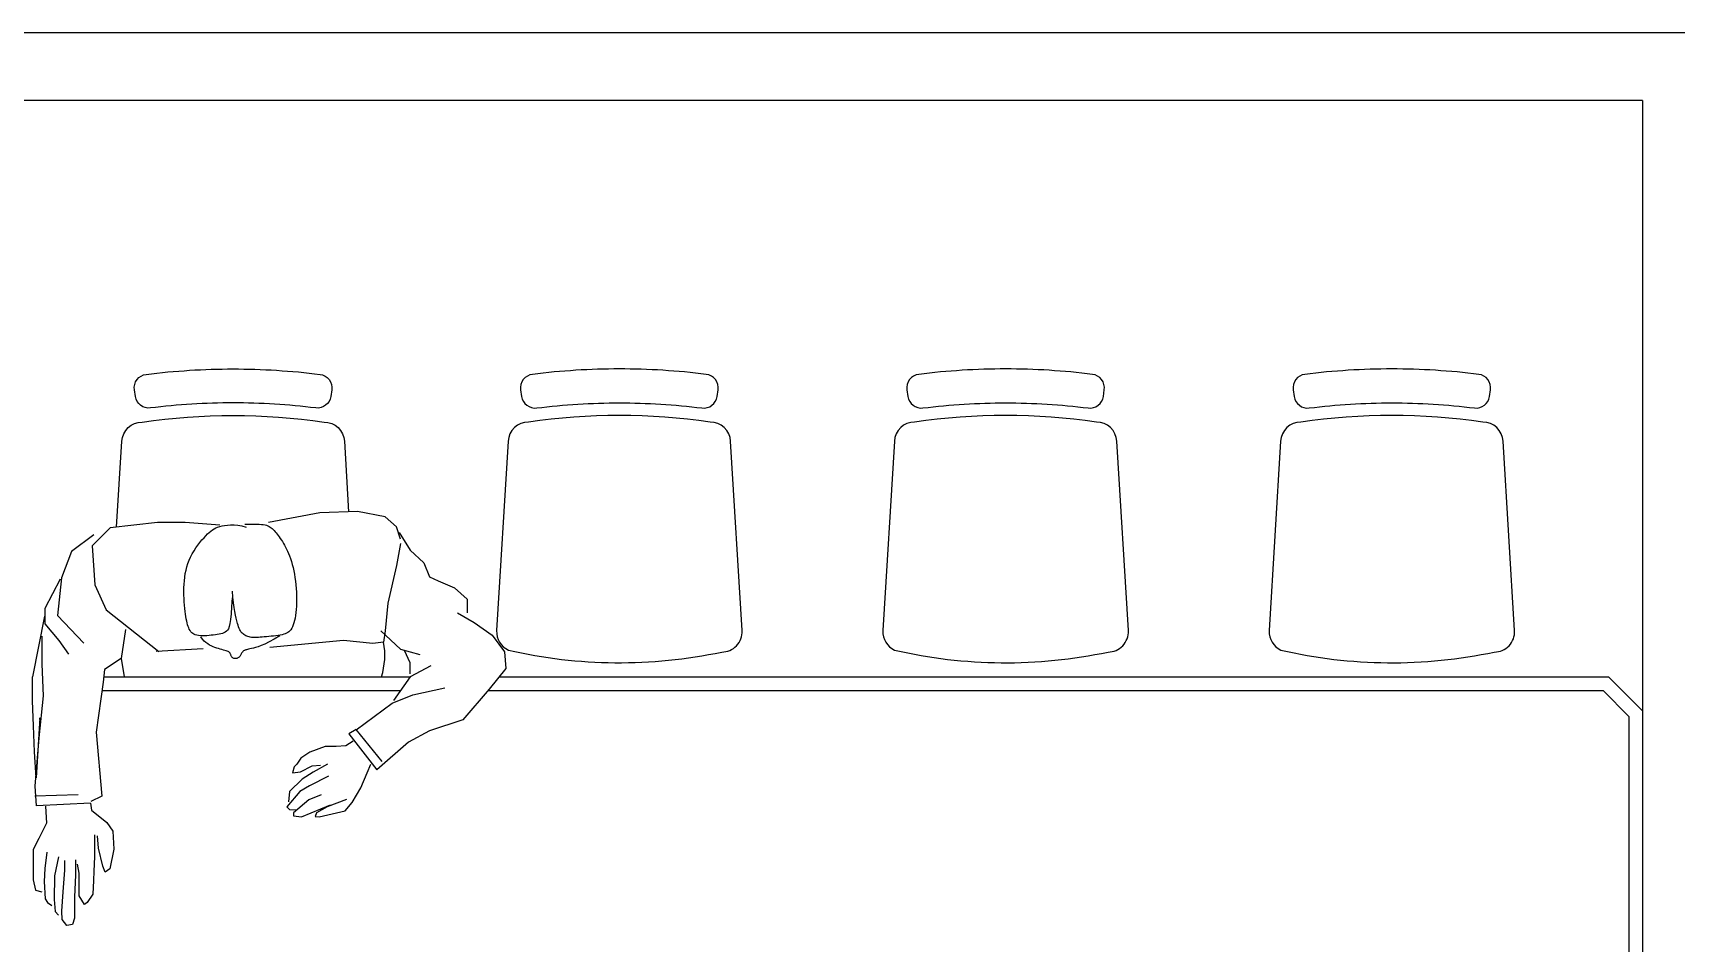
# Model space of a CAD drawing. Header units: millimetres. Extents: x 7034 to 7235, y -465 to -380.
# Drawn here: x 7179.463 to 7181.889, y -427.941 to -426.599 of the extents above; entities that cross this region are included whole.
import ezdxf

# ---------------------------------------------------------------- set-up
doc = ezdxf.new("R2010")
doc.units = ezdxf.units.MM
doc.header["$LTSCALE"] = 0.005
doc.layers.add('0-LAYOUT', color=250, linetype='Continuous', lineweight=25)
doc.layers.add('ARQ-PEITORIAL', color=4, linetype='Continuous')
doc.layers.add('ARQ_MOBILIARIO 2', color=252, linetype='Continuous')

msp = doc.modelspace()

# ---------------------------------------------------------------- linework, layer by layer
at = {"layer": '0-LAYOUT', "linetype": 'ByBlock'}
for points in [[(7179.759, -427.1444, 0.030867), (7179.6371, -427.152, -0.408428), (7179.6148, -427.135), (7179.6134, -427.1251, -0.419966), (7179.6307, -427.1024, -0.030916), (7179.759, -427.0944, -0.030916), (7179.8873, -427.1024, -0.419966), (7179.9046, -427.1251), (7179.9032, -427.135, -0.408428), (7179.881, -427.152, 0.030867)], [(7180.3291, -427.1444, -0.030867), (7180.451, -427.152, 0.408428), (7180.4733, -427.135), (7180.4747, -427.1251, 0.419966), (7180.4574, -427.1024, 0.030916), (7180.3291, -427.0944, 0.030916), (7180.2008, -427.1024, 0.419966), (7180.1834, -427.1251), (7180.1849, -427.135, 0.408428), (7180.2071, -427.152, -0.030867)], [(7180.8992, -427.1444, -0.030867), (7181.0211, -427.152, 0.408428), (7181.0434, -427.135), (7181.0448, -427.1251, 0.419966), (7181.0275, -427.1024, 0.030916), (7180.8992, -427.0944, 0.030916), (7180.7709, -427.1024, 0.419966), (7180.7535, -427.1251), (7180.755, -427.135, 0.408428), (7180.7772, -427.152, -0.030867)], [(7181.4692, -427.1444, -0.030867), (7181.5912, -427.152, 0.408428), (7181.6134, -427.135), (7181.6149, -427.1251, 0.419966), (7181.5975, -427.1024, 0.030916), (7181.4692, -427.0944, 0.030916), (7181.3409, -427.1024, 0.419966), (7181.3236, -427.1251), (7181.325, -427.135, 0.408428), (7181.3473, -427.152, -0.030867)], [(7180.1948, -427.1727, 0.399285), (7180.1649, -427.2011), (7180.148, -427.4805, 0.305593), (7180.1653, -427.5092, 0.109362), (7180.4802, -427.512, 0.429301), (7180.5102, -427.4805), (7180.4933, -427.2011, 0.399285), (7180.4633, -427.1727, 0.071734)], [(7180.7649, -427.1727, 0.399285), (7180.735, -427.2011), (7180.718, -427.4805, 0.305593), (7180.7353, -427.5092, 0.109362), (7181.0503, -427.512, 0.429301), (7181.0803, -427.4805), (7181.0634, -427.2011, 0.399285), (7181.0334, -427.1727, 0.071734)], [(7181.335, -427.1727, 0.399285), (7181.305, -427.2011), (7181.2881, -427.4805, 0.305593), (7181.3054, -427.5092, 0.109362), (7181.6204, -427.512, 0.429301), (7181.6504, -427.4805), (7181.6334, -427.2011, 0.399285), (7181.6035, -427.1727, 0.071734)]]:
    msp.add_lwpolyline(points, format="xyb", close=True, dxfattribs=at)
msp.add_lwpolyline([(7179.5871, -427.3278), (7179.5948, -427.2011, -0.399285), (7179.6248, -427.1727, -0.071734), (7179.8932, -427.1727, -0.399285), (7179.9232, -427.2011), (7179.9295, -427.3051)], format="xyb", dxfattribs=at)
for points in [[(7179.5682, -427.5486), (7180.0201, -427.5486)], [(7180.1517, -427.5486), (7181.2524, -427.5486)], [(7181.2524, -427.5486), (7181.7892, -427.5486), (7181.8392, -427.5986), (7181.8392, -428.3986), (7181.7892, -428.4486), (7181.765, -428.4486)], [(7179.5656, -427.5686), (7180.0061, -427.5686)], [(7180.1356, -427.5686), (7181.7061, -427.5686)], [(7181.7061, -427.5686), (7181.7809, -427.5686), (7181.8192, -427.6069), (7181.8192, -428.3903), (7181.7809, -428.4286), (7181.7652, -428.4286)]]:
    msp.add_lwpolyline(points, dxfattribs=at)
at = {"layer": 'ARQ-PEITORIAL'}
for p, q in [((7182.7992, -426.5986), (7177.9692, -426.5986)), ((7181.8392, -426.6986), (7178.0692, -426.6986)), ((7181.8392, -426.6986), (7181.8392, -429.0986))]:
    msp.add_line(p, q, dxfattribs=at)
at = {"layer": 'ARQ_MOBILIARIO 2', "linetype": 'Continuous'}
for p, q in [((7179.887, -427.3066), (7179.8114, -427.3208)), ((7179.9427, -427.3046), (7179.887, -427.3066)), ((7179.9834, -427.3127), (7179.9427, -427.3046)), ((7180, -427.3272), (7179.9834, -427.3127)), ((7179.5533, -427.3392), (7179.5204, -427.3637)), ((7179.5778, -427.3289), (7179.5512, -427.3555)), ((7179.6472, -427.3207), (7179.5778, -427.3289)), ((7179.6884, -427.3208), (7179.6472, -427.3207)), ((7179.7395, -427.325), (7179.6884, -427.3208)), ((7179.7161, -427.3434), (7179.7188, -427.3404)), ((7179.7188, -427.3404), (7179.7214, -427.3377)), ((7179.7214, -427.3377), (7179.7238, -427.3355)), ((7179.7238, -427.3355), (7179.7261, -427.3335)), ((7179.7261, -427.3335), (7179.7285, -427.3318)), ((7179.7285, -427.3318), (7179.7309, -427.3303)), ((7179.7309, -427.3303), (7179.7334, -427.329)), ((7179.7334, -427.329), (7179.7362, -427.3279)), ((7179.7362, -427.3279), (7179.7393, -427.3269)), ((7179.7393, -427.3269), (7179.7427, -427.326)), ((7179.7427, -427.326), (7179.7465, -427.3253)), ((7179.7465, -427.3253), (7179.7508, -427.3248)), ((7179.7508, -427.3248), (7179.7554, -427.3245)), ((7179.7554, -427.3245), (7179.7604, -427.3246)), ((7179.7604, -427.3246), (7179.7659, -427.3251)), ((7179.7659, -427.3251), (7179.7718, -427.3261)), ((7179.7718, -427.3261), (7179.7782, -427.3276)), ((7179.7765, -427.3236), (7179.7815, -427.3236)), ((7179.7815, -427.3236), (7179.7862, -427.3235)), ((7179.7862, -427.3235), (7179.7904, -427.3235)), ((7179.7904, -427.3235), (7179.7942, -427.3235)), ((7179.7942, -427.3235), (7179.7977, -427.3236)), ((7179.7977, -427.3236), (7179.8008, -427.3238)), ((7179.8008, -427.3238), (7179.8036, -427.3241)), ((7179.8036, -427.3241), (7179.8061, -427.3245)), ((7179.8061, -427.3245), (7179.8083, -427.325)), ((7179.8083, -427.325), (7179.8103, -427.3257)), ((7179.8103, -427.3257), (7179.8122, -427.3266)), ((7179.8122, -427.3266), (7179.8138, -427.3276)), ((7179.8138, -427.3276), (7179.8154, -427.3287)), ((7179.8154, -427.3287), (7179.8168, -427.33)), ((7179.8168, -427.33), (7179.8182, -427.3314)), ((7179.8182, -427.3314), (7179.8196, -427.3329)), ((7179.8196, -427.3329), (7179.8211, -427.3345)), ((7179.8211, -427.3345), (7179.8226, -427.3363)), ((7179.8226, -427.3363), (7179.8241, -427.3382)), ((7179.8241, -427.3382), (7179.8256, -427.3402)), ((7179.8256, -427.3402), (7179.8271, -427.3423)), ((7180.0062, -427.3455), (7180, -427.3272)), ((7180.0042, -427.3355), (7180.0204, -427.362)), ((7179.5204, -427.3637), (7179.5059, -427.4027)), ((7179.5512, -427.3555), (7179.5549, -427.413)), ((7179.6986, -427.3673), (7179.7013, -427.3628)), ((7179.7013, -427.3628), (7179.7042, -427.3585)), ((7179.7042, -427.3585), (7179.7071, -427.3543)), ((7179.7071, -427.3543), (7179.7101, -427.3504)), ((7179.7101, -427.3504), (7179.7131, -427.3467)), ((7179.7131, -427.3467), (7179.7161, -427.3434)), ((7179.8271, -427.3423), (7179.8287, -427.3445)), ((7179.8287, -427.3445), (7179.8302, -427.3468)), ((7179.8302, -427.3468), (7179.8318, -427.3492)), ((7179.8318, -427.3492), (7179.8334, -427.3517)), ((7179.8334, -427.3517), (7179.8349, -427.3544)), ((7179.8349, -427.3544), (7179.8365, -427.3572)), ((7179.8365, -427.3572), (7179.838, -427.3601)), ((7179.838, -427.3601), (7179.8395, -427.3633)), ((7179.8395, -427.3633), (7179.841, -427.3667)), ((7180.0062, -427.3517), (7180, -427.3845)), ((7180.0204, -427.362), (7180.0407, -427.3805)), ((7179.6895, -427.3914), (7179.6908, -427.3864)), ((7179.6908, -427.3864), (7179.6923, -427.3815)), ((7179.6923, -427.3815), (7179.6941, -427.3767)), ((7179.6941, -427.3767), (7179.6962, -427.372)), ((7179.6962, -427.372), (7179.6986, -427.3673)), ((7179.841, -427.3667), (7179.8424, -427.3703)), ((7179.8424, -427.3703), (7179.8438, -427.3742)), ((7179.8438, -427.3742), (7179.8451, -427.3783)), ((7179.8451, -427.3783), (7179.8463, -427.3827)), ((7179.8463, -427.3827), (7179.8475, -427.3873)), ((7179.8475, -427.3873), (7179.8485, -427.3921)), ((7180, -427.3845), (7179.9875, -427.4398)), ((7180.0407, -427.3805), (7180.049, -427.4011)), ((7179.5038, -427.4047), (7179.4813, -427.4478)), ((7179.5059, -427.4027), (7179.4996, -427.458)), ((7179.5549, -427.413), (7179.5715, -427.4498)), ((7179.6865, -427.4173), (7179.6867, -427.412)), ((7179.6867, -427.412), (7179.6871, -427.4068)), ((7179.6871, -427.4068), (7179.6877, -427.4016)), ((7179.6877, -427.4016), (7179.6885, -427.3964)), ((7179.6885, -427.3964), (7179.6895, -427.3914)), ((7179.8485, -427.3921), (7179.8495, -427.3971)), ((7179.8495, -427.3971), (7179.8503, -427.4023)), ((7179.8503, -427.4023), (7179.8511, -427.4075)), ((7179.8511, -427.4075), (7179.8517, -427.4129)), ((7179.8517, -427.4129), (7179.8521, -427.4183)), ((7180.049, -427.4011), (7180.0615, -427.4071)), ((7180.0615, -427.4071), (7180.086, -427.4173)), ((7179.6864, -427.4226), (7179.6865, -427.4173)), ((7179.6865, -427.4279), (7179.6864, -427.4226)), ((7179.6867, -427.4331), (7179.6865, -427.4279)), ((7179.6869, -427.4382), (7179.6867, -427.4331)), ((7179.6873, -427.4431), (7179.6869, -427.4382)), ((7179.7574, -427.4319), (7179.7568, -427.4452)), ((7179.7588, -427.4313), (7179.7581, -427.4224)), ((7179.7596, -427.4393), (7179.7588, -427.4313)), ((7179.8521, -427.4183), (7179.8525, -427.4237)), ((7179.8525, -427.4237), (7179.8527, -427.4291)), ((7179.8527, -427.4291), (7179.8528, -427.4344)), ((7179.8528, -427.4344), (7179.8527, -427.4396)), ((7180.086, -427.4173), (7180.1043, -427.4339)), ((7180.1043, -427.4339), (7180.1043, -427.4544)), ((7179.4632, -427.5487), (7179.4813, -427.459)), ((7179.4813, -427.4478), (7179.4813, -427.4703)), ((7179.4996, -427.458), (7179.5386, -427.4991)), ((7179.5715, -427.4498), (7179.6492, -427.5114)), ((7179.6877, -427.4477), (7179.6873, -427.4431)), ((7179.6882, -427.452), (7179.6877, -427.4477)), ((7179.6887, -427.4561), (7179.6882, -427.452)), ((7179.6893, -427.4598), (7179.6887, -427.4561)), ((7179.6899, -427.4632), (7179.6893, -427.4598)), ((7179.7561, -427.4558), (7179.7553, -427.464)), ((7179.7568, -427.4452), (7179.7561, -427.4558)), ((7179.7605, -427.4462), (7179.7596, -427.4393)), ((7179.7615, -427.4523), (7179.7605, -427.4462)), ((7179.7624, -427.4576), (7179.7615, -427.4523)), ((7179.7634, -427.4623), (7179.7624, -427.4576)), ((7179.7644, -427.4662), (7179.7634, -427.4623)), ((7179.8505, -427.4621), (7179.8497, -427.4657)), ((7179.8512, -427.4582), (7179.8505, -427.4621)), ((7179.8518, -427.4539), (7179.8512, -427.4582)), ((7179.8522, -427.4494), (7179.8518, -427.4539)), ((7179.8525, -427.4446), (7179.8522, -427.4494)), ((7179.8527, -427.4396), (7179.8525, -427.4446)), ((7179.9875, -427.4398), (7179.9833, -427.4808)), ((7180.0901, -427.4544), (7180.1146, -427.4687)), ((7179.4813, -427.4703), (7179.5017, -427.4948)), ((7179.6002, -427.4786), (7179.5939, -427.5216)), ((7179.6905, -427.4663), (7179.6899, -427.4632)), ((7179.6911, -427.4692), (7179.6905, -427.4663)), ((7179.6919, -427.4719), (7179.6911, -427.4692)), ((7179.6927, -427.4743), (7179.6919, -427.4719)), ((7179.6935, -427.4765), (7179.6927, -427.4743)), ((7179.6944, -427.4785), (7179.6935, -427.4765)), ((7179.6955, -427.4804), (7179.6944, -427.4785)), ((7179.6966, -427.482), (7179.6955, -427.4804)), ((7179.6979, -427.4835), (7179.6966, -427.482)), ((7179.6994, -427.4848), (7179.6979, -427.4835)), ((7179.7012, -427.4859), (7179.6994, -427.4848)), ((7179.7032, -427.4867), (7179.7012, -427.4859)), ((7179.7054, -427.4874), (7179.7032, -427.4867)), ((7179.7298, -427.4871), (7179.7267, -427.4874)), ((7179.7328, -427.4867), (7179.7298, -427.4871)), ((7179.7357, -427.4863), (7179.7328, -427.4867)), ((7179.7383, -427.4858), (7179.7357, -427.4863)), ((7179.7408, -427.4852), (7179.7383, -427.4858)), ((7179.7432, -427.4845), (7179.7408, -427.4852)), ((7179.7453, -427.4837), (7179.7432, -427.4845)), ((7179.7473, -427.4826), (7179.7453, -427.4837)), ((7179.7491, -427.4814), (7179.7473, -427.4826)), ((7179.7507, -427.4798), (7179.7491, -427.4814)), ((7179.7521, -427.4776), (7179.7507, -427.4798)), ((7179.7533, -427.4745), (7179.7521, -427.4776)), ((7179.7544, -427.4701), (7179.7533, -427.4745)), ((7179.7553, -427.464), (7179.7544, -427.4701)), ((7179.7654, -427.4697), (7179.7644, -427.4662)), ((7179.7663, -427.4726), (7179.7654, -427.4697)), ((7179.7671, -427.4751), (7179.7663, -427.4726)), ((7179.768, -427.4773), (7179.7671, -427.4751)), ((7179.7688, -427.4791), (7179.768, -427.4773)), ((7179.7697, -427.4807), (7179.7688, -427.4791)), ((7179.7706, -427.482), (7179.7697, -427.4807)), ((7179.7716, -427.4832), (7179.7706, -427.482)), ((7179.7726, -427.4843), (7179.7716, -427.4832)), ((7179.7738, -427.4853), (7179.7726, -427.4843)), ((7179.775, -427.4862), (7179.7738, -427.4853)), ((7179.7764, -427.4871), (7179.775, -427.4862)), ((7179.7778, -427.4879), (7179.7764, -427.4871)), ((7179.8285, -427.487), (7179.8255, -427.4875)), ((7179.8312, -427.4865), (7179.8285, -427.487)), ((7179.8337, -427.4859), (7179.8312, -427.4865)), ((7179.8359, -427.4852), (7179.8337, -427.4859)), ((7179.8379, -427.4844), (7179.8359, -427.4852)), ((7179.8397, -427.4834), (7179.8379, -427.4844)), ((7179.8413, -427.4822), (7179.8397, -427.4834)), ((7179.8428, -427.4808), (7179.8413, -427.4822)), ((7179.8442, -427.4791), (7179.8428, -427.4808)), ((7179.8455, -427.477), (7179.8442, -427.4791)), ((7179.8467, -427.4747), (7179.8455, -427.477)), ((7179.8478, -427.472), (7179.8467, -427.4747)), ((7179.8488, -427.469), (7179.8478, -427.472)), ((7179.8497, -427.4657), (7179.8488, -427.469)), ((7179.9771, -427.4808), (7180.0061, -427.5076)), ((7179.9833, -427.4808), (7179.9812, -427.4974)), ((7180.1146, -427.4687), (7180.1412, -427.4872)), ((7179.4771, -427.5298), (7179.4772, -427.4888)), ((7179.5017, -427.4948), (7179.5162, -427.5153)), ((7179.7149, -427.5075), (7179.6454, -427.5114)), ((7179.708, -427.4878), (7179.7054, -427.4874)), ((7179.7108, -427.4881), (7179.708, -427.4878)), ((7179.7138, -427.4882), (7179.7108, -427.4881)), ((7179.7139, -427.493), (7179.7114, -427.4897)), ((7179.717, -427.4881), (7179.7138, -427.4882)), ((7179.7164, -427.4958), (7179.7139, -427.493)), ((7179.719, -427.4981), (7179.7164, -427.4958)), ((7179.7202, -427.488), (7179.717, -427.4881)), ((7179.7216, -427.5001), (7179.719, -427.4981)), ((7179.7235, -427.4877), (7179.7202, -427.488)), ((7179.7242, -427.5017), (7179.7216, -427.5001)), ((7179.7267, -427.4874), (7179.7235, -427.4877)), ((7179.7268, -427.5031), (7179.7242, -427.5017)), ((7179.7295, -427.5042), (7179.7268, -427.5031)), ((7179.7322, -427.5053), (7179.7295, -427.5042)), ((7179.7348, -427.5062), (7179.7322, -427.5053)), ((7179.7374, -427.507), (7179.7348, -427.5062)), ((7179.74, -427.5078), (7179.7374, -427.507)), ((7179.7424, -427.5084), (7179.74, -427.5078)), ((7179.7447, -427.5091), (7179.7424, -427.5084)), ((7179.7468, -427.5097), (7179.7447, -427.5091)), ((7179.7486, -427.5102), (7179.7468, -427.5097)), ((7179.7502, -427.5107), (7179.7486, -427.5102)), ((7179.7515, -427.5112), (7179.7502, -427.5107)), ((7179.7525, -427.5117), (7179.7515, -427.5112)), ((7179.7739, -427.5109), (7179.7734, -427.5114)), ((7179.7745, -427.5104), (7179.7739, -427.5109)), ((7179.7752, -427.51), (7179.7745, -427.5104)), ((7179.7759, -427.5096), (7179.7752, -427.51)), ((7179.7767, -427.5092), (7179.7759, -427.5096)), ((7179.7777, -427.5089), (7179.7767, -427.5092)), ((7179.7789, -427.5086), (7179.7777, -427.5089)), ((7179.7793, -427.4886), (7179.7778, -427.4879)), ((7179.7802, -427.5082), (7179.7789, -427.5086)), ((7179.7809, -427.4892), (7179.7793, -427.4886)), ((7179.7819, -427.5078), (7179.7802, -427.5082)), ((7179.7825, -427.4897), (7179.7809, -427.4892)), ((7179.7839, -427.5074), (7179.7819, -427.5078)), ((7179.7842, -427.4901), (7179.7825, -427.4897)), ((7179.7862, -427.5068), (7179.7839, -427.5074)), ((7179.786, -427.4904), (7179.7842, -427.4901)), ((7179.7878, -427.4905), (7179.786, -427.4904)), ((7179.7889, -427.5062), (7179.7862, -427.5068)), ((7179.7897, -427.4906), (7179.7878, -427.4905)), ((7179.7922, -427.5054), (7179.7889, -427.5062)), ((7179.7918, -427.4907), (7179.7897, -427.4906)), ((7179.7941, -427.4906), (7179.7918, -427.4907)), ((7179.7961, -427.5042), (7179.7922, -427.5054)), ((7179.7965, -427.4905), (7179.7941, -427.4906)), ((7179.8006, -427.5025), (7179.7961, -427.5042)), ((7179.7991, -427.4903), (7179.7965, -427.4905)), ((7179.802, -427.4901), (7179.7991, -427.4903)), ((7179.806, -427.5002), (7179.8006, -427.5025)), ((7179.8051, -427.4898), (7179.802, -427.4901)), ((7179.8084, -427.4895), (7179.8051, -427.4898)), ((7179.8122, -427.4971), (7179.806, -427.5002)), ((7179.8119, -427.4892), (7179.8084, -427.4895)), ((7179.8154, -427.4888), (7179.8119, -427.4892)), ((7179.8195, -427.4931), (7179.8122, -427.4971)), ((7179.9218, -427.4951), (7179.8133, -427.5053)), ((7179.8188, -427.4884), (7179.8154, -427.4888)), ((7179.8222, -427.4879), (7179.8188, -427.4884)), ((7179.8278, -427.488), (7179.8195, -427.4931)), ((7179.8255, -427.4875), (7179.8222, -427.4879)), ((7179.965, -427.4993), (7179.9218, -427.4951)), ((7179.9812, -427.4974), (7179.965, -427.4993)), ((7180.0061, -427.5076), (7180.0348, -427.5157)), ((7180.0203, -427.5279), (7180.012, -427.5096)), ((7180.1412, -427.4872), (7180.1595, -427.5117)), ((7179.4792, -427.5769), (7179.4771, -427.5298)), ((7179.5939, -427.5216), (7179.5694, -427.5379)), ((7179.5939, -427.5216), (7179.5984, -427.5486)), ((7179.7533, -427.5122), (7179.7525, -427.5117)), ((7179.7539, -427.5127), (7179.7533, -427.5122)), ((7179.7543, -427.5132), (7179.7539, -427.5127)), ((7179.7547, -427.5138), (7179.7543, -427.5132)), ((7179.7549, -427.5144), (7179.7547, -427.5138)), ((7179.7552, -427.5151), (7179.7549, -427.5144)), ((7179.7555, -427.5159), (7179.7552, -427.5151)), ((7179.7558, -427.5167), (7179.7555, -427.5159)), ((7179.7562, -427.5175), (7179.7558, -427.5167)), ((7179.7567, -427.5184), (7179.7562, -427.5175)), ((7179.7572, -427.5192), (7179.7567, -427.5184)), ((7179.7578, -427.5199), (7179.7572, -427.5192)), ((7179.7585, -427.5206), (7179.7578, -427.5199)), ((7179.7592, -427.5211), (7179.7585, -427.5206)), ((7179.7601, -427.5214), (7179.7592, -427.5211)), ((7179.7611, -427.5217), (7179.7601, -427.5214)), ((7179.7621, -427.5217), (7179.7611, -427.5217)), ((7179.7632, -427.5217), (7179.7621, -427.5217)), ((7179.7643, -427.5215), (7179.7632, -427.5217)), ((7179.7653, -427.5212), (7179.7643, -427.5215)), ((7179.7662, -427.5208), (7179.7653, -427.5212)), ((7179.7671, -427.5203), (7179.7662, -427.5208)), ((7179.7678, -427.5198), (7179.7671, -427.5203)), ((7179.7684, -427.5191), (7179.7678, -427.5198)), ((7179.769, -427.5184), (7179.7684, -427.5191)), ((7179.7695, -427.5177), (7179.769, -427.5184)), ((7179.7699, -427.5169), (7179.7695, -427.5177)), ((7179.7703, -427.5161), (7179.7699, -427.5169)), ((7179.7707, -427.5154), (7179.7703, -427.5161)), ((7179.7711, -427.5146), (7179.7707, -427.5154)), ((7179.7715, -427.5139), (7179.7711, -427.5146)), ((7179.7719, -427.5132), (7179.7715, -427.5139)), ((7179.7723, -427.5126), (7179.7719, -427.5132)), ((7179.7728, -427.512), (7179.7723, -427.5126)), ((7179.7734, -427.5114), (7179.7728, -427.512)), ((7180.0203, -427.5444), (7180.0203, -427.5279)), ((7180.051, -427.5322), (7180.0203, -427.5484)), ((7180.1595, -427.5117), (7180.1616, -427.5362)), ((7179.5673, -427.5564), (7179.5569, -427.6302)), ((7179.5694, -427.5379), (7179.5673, -427.5564)), ((7180.0203, -427.5484), (7179.9957, -427.5834)), ((7180.1616, -427.5362), (7180.137, -427.567)), ((7179.4729, -427.6384), (7179.4792, -427.5769)), ((7179.9936, -427.5874), (7180.0244, -427.5752)), ((7180.0244, -427.5752), (7180.0714, -427.565)), ((7180.137, -427.567), (7180.098, -427.612)), ((7179.9405, -427.6266), (7179.9936, -427.5874)), ((7179.5569, -427.6302), (7179.5651, -427.7246)), ((7179.9404, -427.6265), (7179.93, -427.6325)), ((7179.93, -427.6325), (7179.9711, -427.6858)), ((7179.9791, -427.6735), (7179.9404, -427.6265)), ((7180.0489, -427.6285), (7180.0181, -427.6448)), ((7180.098, -427.612), (7180.0489, -427.6285)), ((7179.4667, -427.71), (7179.4729, -427.6384)), ((7179.8948, -427.6516), (7179.8725, -427.6598)), ((7179.9111, -427.6516), (7179.8948, -427.6516)), ((7179.9252, -427.6502), (7179.9111, -427.6516)), ((7179.9363, -427.6435), (7179.9252, -427.6502)), ((7180.0181, -427.6448), (7179.9711, -427.6858)), ((7179.8533, -427.6776), (7179.8489, -427.6813)), ((7179.8592, -427.6687), (7179.8533, -427.6776)), ((7179.8585, -427.6886), (7179.8755, -427.6798)), ((7179.8725, -427.6598), (7179.8592, -427.6687)), ((7179.8755, -427.6798), (7179.8881, -427.679)), ((7179.8985, -427.6776), (7179.877, -427.6894)), ((7179.957, -427.6902), (7179.9621, -427.6776)), ((7179.8607, -427.6998), (7179.8421, -427.7176)), ((7179.8489, -427.6813), (7179.8466, -427.6901)), ((7179.8466, -427.6901), (7179.8585, -427.6886)), ((7179.877, -427.6894), (7179.8607, -427.6998)), ((7179.9, -427.6954), (7179.8718, -427.7094)), ((7179.9473, -427.7124), (7179.957, -427.6902)), ((7179.5302, -427.7225), (7179.4666, -427.7245)), ((7179.4687, -427.7388), (7179.4667, -427.71)), ((7179.5651, -427.7246), (7179.5489, -427.7326)), ((7179.8577, -427.7176), (7179.8384, -427.7405)), ((7179.8421, -427.7176), (7179.8407, -427.7331)), ((7179.8718, -427.7094), (7179.8577, -427.7176)), ((7179.8888, -427.7227), (7179.871, -427.7301)), ((7179.9265, -427.7295), (7179.8977, -427.7405)), ((7179.9347, -427.7339), (7179.9473, -427.7124)), ((7179.5484, -427.7349), (7179.4687, -427.7388)), ((7179.4819, -427.7394), (7179.4834, -427.7643)), ((7179.5484, -427.7349), (7179.5499, -427.7455)), ((7179.5499, -427.7455), (7179.5725, -427.7637)), ((7179.8384, -427.7405), (7179.8421, -427.7442)), ((7179.8421, -427.7442), (7179.8518, -427.745)), ((7179.871, -427.7301), (7179.848, -427.7494)), ((7179.848, -427.7494), (7179.848, -427.7538)), ((7179.848, -427.7538), (7179.8599, -427.7553)), ((7179.8599, -427.7553), (7179.9029, -427.7376)), ((7179.8822, -427.7494), (7179.8799, -427.7546)), ((7179.8977, -427.7405), (7179.8822, -427.7494)), ((7179.8858, -427.7553), (7179.9244, -427.7465)), ((7179.9244, -427.7465), (7179.9347, -427.7339)), ((7179.4834, -427.7643), (7179.4721, -427.787)), ((7179.5725, -427.7637), (7179.5816, -427.7765)), ((7179.5816, -427.7765), (7179.5831, -427.803)), ((7179.8799, -427.7546), (7179.8858, -427.7553)), ((7179.4721, -427.787), (7179.4637, -427.8036)), ((7179.5544, -427.7817), (7179.5544, -427.8143)), ((7179.5605, -427.8014), (7179.5589, -427.7833)), ((7179.5665, -427.8279), (7179.5605, -427.8014)), ((7179.4637, -427.8036), (7179.4637, -427.8482)), ((7179.4841, -427.8074), (7179.481, -427.8316)), ((7179.5015, -427.8142), (7179.4954, -427.8421)), ((7179.5105, -427.8339), (7179.5105, -427.8195)), ((7179.5264, -427.8187), (7179.5264, -427.8407)), ((7179.5317, -427.8384), (7179.5295, -427.8248)), ((7179.5544, -427.8143), (7179.5536, -427.8354)), ((7179.5831, -427.803), (7179.5771, -427.8317)), ((7179.4637, -427.8482), (7179.4675, -427.8633)), ((7179.481, -427.8316), (7179.4803, -427.8505)), ((7179.4803, -427.8505), (7179.4818, -427.8762)), ((7179.4954, -427.8421), (7179.4947, -427.8769)), ((7179.5083, -427.8656), (7179.5105, -427.8339)), ((7179.5264, -427.8407), (7179.5249, -427.8739)), ((7179.5317, -427.8565), (7179.5317, -427.8384)), ((7179.5528, -427.849), (7179.5521, -427.8694)), ((7179.5536, -427.8354), (7179.5528, -427.849)), ((7179.5702, -427.8369), (7179.5665, -427.8279)), ((7179.5771, -427.8317), (7179.5702, -427.8369)), ((7179.4675, -427.8633), (7179.4765, -427.8656)), ((7179.506, -427.8943), (7179.5083, -427.8656)), ((7179.5249, -427.8739), (7179.5248, -427.9049)), ((7179.5317, -427.8716), (7179.5317, -427.8565)), ((7179.5399, -427.8845), (7179.5317, -427.8716)), ((7179.5521, -427.8694), (7179.5438, -427.8815)), ((7179.4818, -427.8762), (7179.4849, -427.8814)), ((7179.4849, -427.8814), (7179.4916, -427.886)), ((7179.4947, -427.8769), (7179.4962, -427.895)), ((7179.4962, -427.895), (7179.5015, -427.9003)), ((7179.5067, -427.9064), (7179.506, -427.8943)), ((7179.5438, -427.8815), (7179.5399, -427.8845)), ((7179.5135, -427.9155), (7179.5067, -427.9064)), ((7179.5219, -427.9139), (7179.5135, -427.9155)), ((7179.5248, -427.9049), (7179.5219, -427.9139))]:
    msp.add_line(p, q, dxfattribs=at)
msp.add_lwpolyline([(7179.4747, -427.6211), (7179.4738, -427.6092), (7179.4683, -427.6977), (7179.4683, -427.6977), (7179.466, -427.6591), (7179.4642, -427.6211), (7179.4631, -427.5842), (7179.4627, -427.5486)], dxfattribs=at)
msp.add_arc((7179.8782, -427.5166), 0.1048, 342.2191, 10.5893, dxfattribs=at)

doc.saveas('drawing.dxf')
